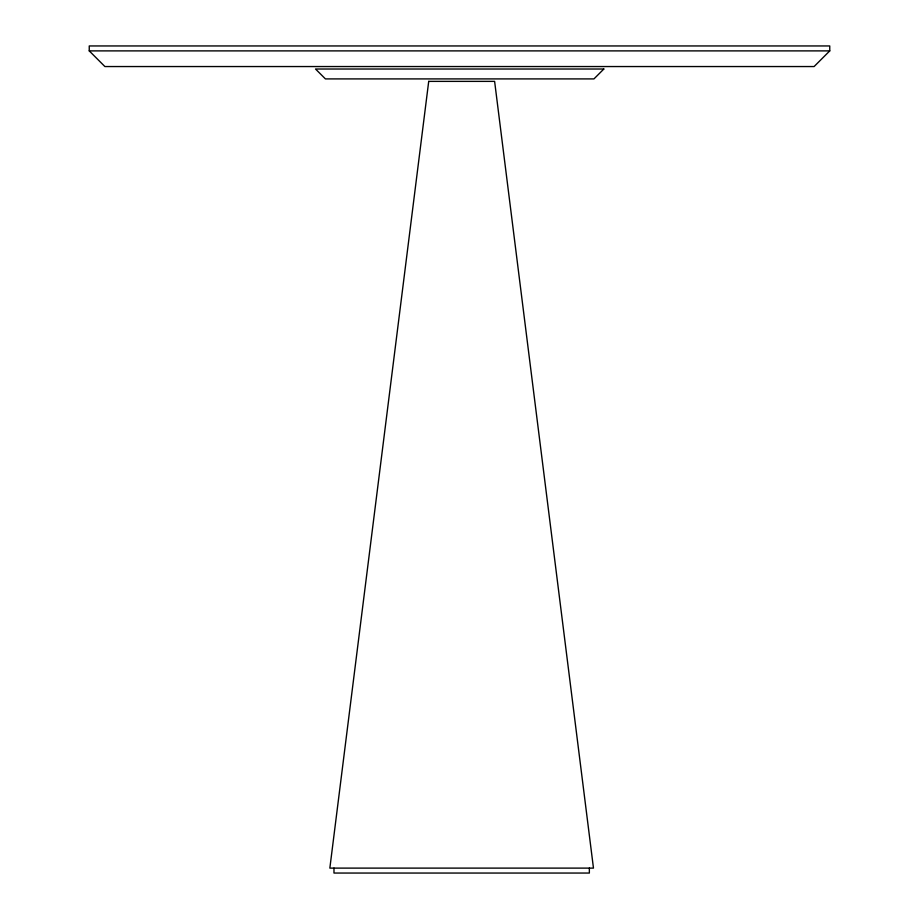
<?xml version="1.0" encoding="UTF-8"?>
<svg xmlns="http://www.w3.org/2000/svg" width="919" height="919" viewBox="0 0 919 919"><rect width="100%" height="100%" fill="white"/><g stroke="black" fill="none" stroke-linecap="round" stroke-linejoin="round"><path stroke-width="1.38" d="M829.754 50.89L814.108 66.547L104.892 66.547L89.246 50.89L89.246 45.95L829.754 45.95L829.754 50.89L89.246 50.89M589.355 868.11L589.355 873.05L333.976 873.05L333.976 868.11M428.713 81.377L329.852 868.11L593.467 868.11L494.617 81.377L428.713 81.377M603.84 69.017L593.95 78.908L325.429 78.908L315.527 69.017L603.84 69.017"/></g></svg>
